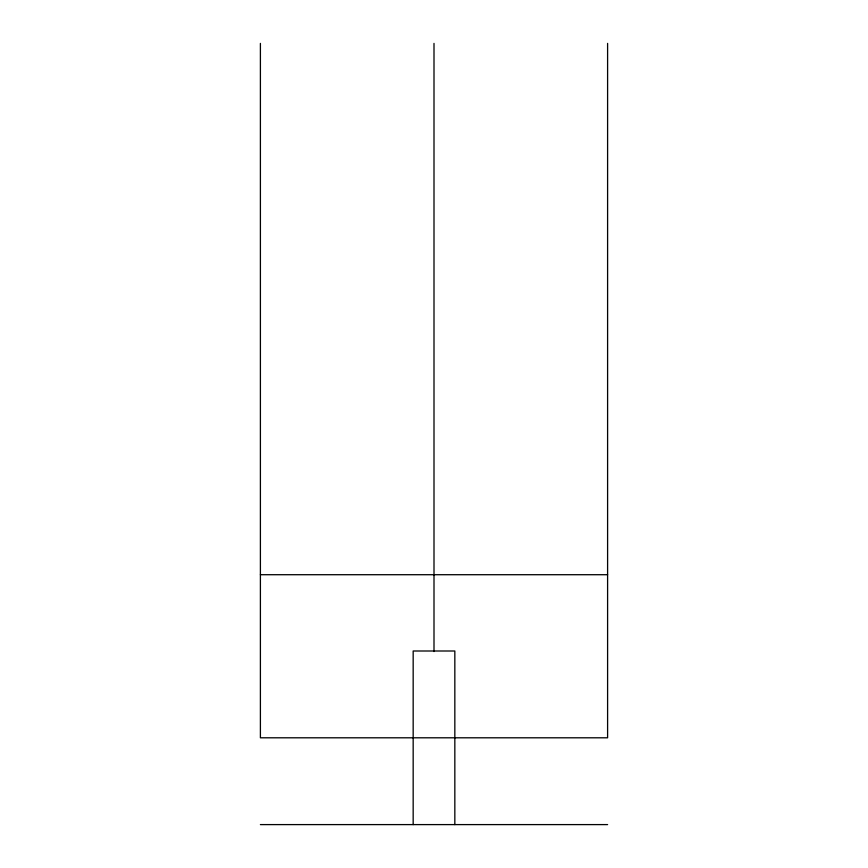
<?xml version="1.0" encoding="UTF-8"?>
<svg xmlns="http://www.w3.org/2000/svg" width="868" height="868" viewBox="0 0 868 868"><rect width="100%" height="100%" fill="white"/><g stroke="black" fill="none" stroke-linecap="round" stroke-linejoin="round"><path stroke-width="1.3" d="M260.4 574.714L607.6 574.714M260.4 824.6L607.6 824.6M607.6 43.4L607.6 737.8L260.4 737.8L260.4 43.4M454.832 824.6L454.832 651L413.168 651L413.168 824.6M434 43.4L434 651.543"/></g></svg>
